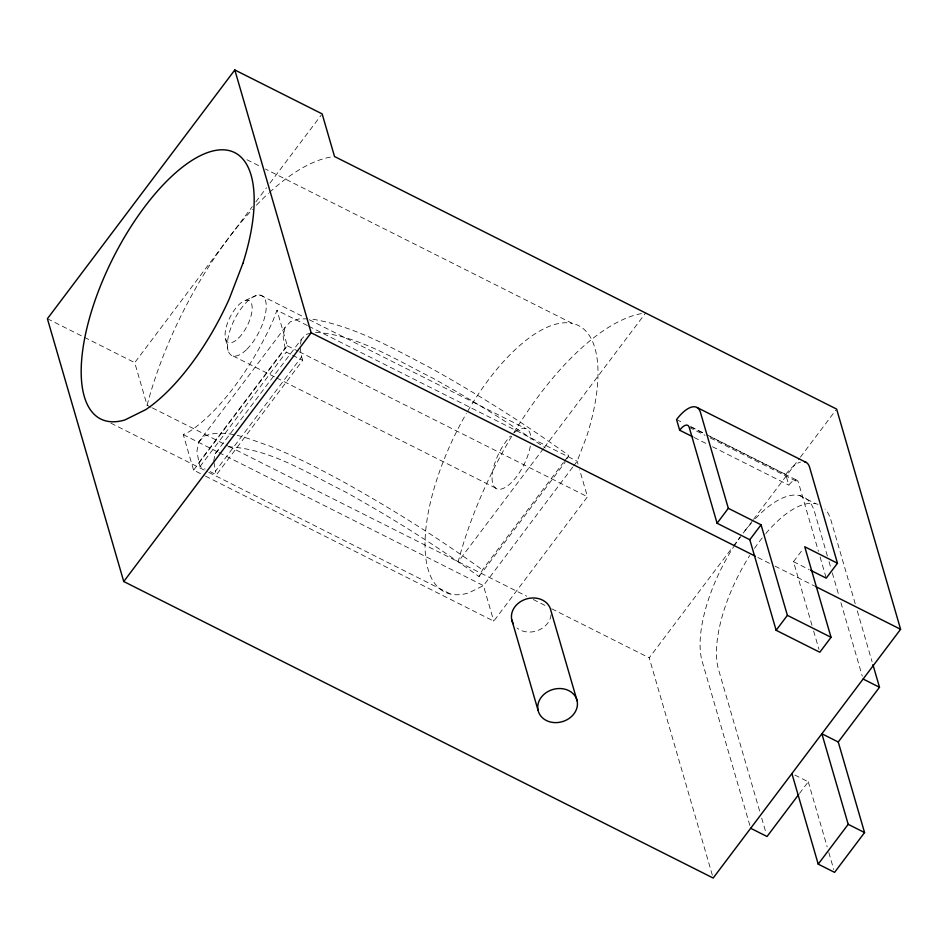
<?xml version="1.0" encoding="UTF-8"?>
<svg xmlns="http://www.w3.org/2000/svg" width="948" height="948" viewBox="0 0 948 948"><rect width="100%" height="100%" fill="white"/><g stroke="black" fill="none" stroke-linecap="round" stroke-linejoin="round"><path stroke-width="0.71" stroke-dasharray="4.74 3.56" d="M307.804 318.848L299.213 318.872L290.455 321.692L284.969 327.558L198.76 441.981L196.959 450.952L198.902 462.529L200.075 466.546L205.112 469.082M213.703 461.048L215.172 453.713L301.393 339.289L305.777 334.597L311.394 332.795M284.969 327.558L283.179 336.528L285.123 348.106L286.284 352.123L291.32 354.659M300.409 344.183L301.393 339.289M307.401 325.555L276.994 310.257L272.917 320.851A149.097 61.253 -63.3 0 1 189.517 431.541L183.284 434.634L193.593 470.149L204.176 475.469M227.935 446.757C270.654 448.748 308.301 473.633 345.676 492.083C391.643 517.715 436.353 545.692 479.013 576.538L482.461 569.878L563.337 462.529M566.951 458.785L568.67 455.455C524.374 423.424 477.958 394.368 430.226 367.753C392.152 347.88 353.628 325.756 310.66 318.848M151.064 407.249L147.106 405.258L134.723 362.646L252.298 206.593M255.842 201.888L266.447 187.811M269.979 183.118L321.254 115.064M198.902 462.529L285.123 348.106M193.593 470.149L287.303 345.771L276.994 310.257M200.075 466.546L286.284 352.123M301.63 356.804L302.661 360.359L216.452 474.782L215.421 471.227L301.63 356.804L300.161 348.082M543.465 448.57L458.192 561.749A214.71 88.2 -63.3 0 1 512.951 434.196M544.353 447.397L645.612 312.994M564.226 461.344L568.67 455.455M479.013 576.538L565.221 462.114M572.734 467.127L483.444 585.627L468.774 592.903A149.097 61.253 -63.3 0 1 466.321 413.529M573.623 465.942L577.154 461.249L586.717 436.364A149.097 61.253 -63.3 0 0 572.26 323.375L265.452 169.052M205.503 476.133L493.766 621.141L587.476 496.776L579.631 469.781M712.351 875.194L649.214 657.829L732.306 547.541M733.195 546.368L740.27 536.983M752.641 520.559L742.912 533.463A100.512 41.297 -63.3 0 1 751.337 523.083M753.53 519.386L799.496 458.37M800.385 457.197L835.745 410.259M811.986 625.36L793.488 561.678L803.003 549.058M799.496 793.44L808.265 781.792L793.156 774.196M198.76 441.981L204.247 436.116C226.015 427.856 249.087 439.185 269.706 446.046C295.255 456.415 319.843 468.952 344.006 482.176C391.749 508.792 438.166 537.848 482.461 569.878M215.172 453.713L219.557 449.02M245.331 300.457L256.422 295.456M315.483 332.333C357.68 335.023 394.901 359.304 431.897 377.659C470.777 399.286 508.661 422.725 545.29 447.989M246.942 159.738L260.167 166.386M676.564 419.549L683.141 422.855M691.033 426.825L705.502 434.101M706.805 434.765L785.714 474.45L788.807 485.103A13.402 5.51 -63.3 0 1 798.37 482.259L818.444 551.357M690.488 426.719L703.641 433.331M710.218 436.637L797.007 480.304M689.22 427.358L705.004 435.298M710.265 437.94L798.37 482.259M694.126 437.478L707.279 444.091M712.54 446.745L788.807 485.103M799.354 495.472L815.718 503.708M793.488 561.678L809.201 569.594M260.463 295.183L303.929 317.047M309.19 319.689L525.156 428.33M308.728 326.219L577.154 461.249L577.984 464.093M757.867 557.483L769.764 563.467M775.049 566.134L814.699 586.077M287.303 345.771L297.885 351.092M299.213 351.767L587.476 496.776M292.588 355.287L302.661 360.359M233.161 356.021L275.299 377.221M276.626 377.885L497.854 489.18M47.4 318.718L83.128 336.682M84.443 337.346L134.723 362.646M152.379 407.913L227.508 445.702M228.835 446.366L526.697 596.209M533.286 599.515L546.451 606.151M551.724 608.794L649.214 657.829M183.284 434.634L217.661 451.923M218.988 452.587L483.444 585.627L493.766 621.141M210.148 471.618L216.452 474.782M110.892 423.164L207.434 471.725M208.761 472.388L450.762 594.123M855.238 603.805L830.993 520.345A100.512 41.297 -63.3 0 0 825.068 509.1M857.3 610.879L872.089 661.811M827.355 555.966L814.616 512.11A100.512 41.297 -63.3 0 0 755.153 518.888M829.002 561.619L830.649 567.283M832.297 572.936L838.873 595.569M840.923 602.644L862.289 676.208M820.091 556.997L826.229 578.15M813.633 631.024L818.977 649.416M808.265 781.792L827.177 846.884M828.825 852.548L833.754 869.529M759.644 811.061L718.548 669.596A100.512 41.297 -63.3 0 1 749.75 555.481M761.694 818.124L766.221 833.695M749.844 825.447L702.172 661.36A100.512 41.297 -63.3 0 1 733.373 547.245M225.553 338.827L228.077 350.476M213.952 462.506L215.421 471.227M467.755 411.077A149.097 61.253 -63.3 0 1 572.26 323.375M514.42 432.406A33.5 13.77 -63.3 0 1 530.951 439.327M530.323 446.093A33.5 13.77 -63.3 0 1 508.543 485.139A33.5 13.77 -63.3 0 1 492.095 476.773A33.5 13.77 -63.3 0 1 510.534 436.021M551.084 614.683A20.098 16.768 -16.2 0 1 538.037 630.408A20.098 16.768 -16.2 0 1 517.051 628.05M734.155 546.048A100.512 41.297 -63.3 0 1 740.495 536.746M754.466 548.382A100.512 41.297 -63.3 0 1 764.87 534.648M765.818 533.523A100.512 41.297 -63.3 0 1 818.337 504.478M147.106 405.258A214.71 88.2 -63.3 0 1 252.488 209.366M256.398 205.218A214.71 88.2 -63.3 0 1 268.462 193.368M269.552 192.373A214.71 88.2 -63.3 0 1 333.151 156.681M513.686 432.963A214.71 88.2 -63.3 0 1 642.851 313.361M785.714 474.45A33.5 13.77 -63.3 0 1 800.479 462.067M238.718 337.938A23.368 9.598 -63.3 0 0 250.319 301.523A23.368 9.598 -63.3 0 0 226.845 324.998A23.368 9.598 -63.3 0 0 238.718 337.938M246.942 349.196A33.5 13.77 -63.3 0 0 263.58 296.985A33.5 13.77 -63.3 0 0 229.914 330.639A33.5 13.77 -63.3 0 0 246.942 349.196"/><path stroke-width="1.42" d="M234.82 69.962L47.4 318.718L123.75 581.527L713.18 878.038L900.6 629.282L836.622 409.086L334.526 156.515L322.142 113.89L234.82 69.962L311.169 332.784L755.224 556.156M123.75 581.527L311.169 332.784M810.516 570.246L826.229 578.15L837.475 563.231L804.734 546.759L831.04 637.317L819.795 652.248L776.139 630.29L749.821 539.72L717.079 523.249L728.325 508.318L700.465 412.427A33.5 13.77 -63.3 0 0 676.564 419.549L679.657 430.202L692.81 436.815M749.821 539.72L761.066 524.789L728.325 508.318M776.139 630.29L787.385 615.359L761.066 524.789M798.619 794.602L767.039 836.515L750.662 828.279M791.9 773.556L818.207 864.126L834.584 872.361L864.564 832.557L838.257 742L879.495 687.264L872.918 664.631M818.207 864.126L848.199 824.322L821.88 733.764L838.257 742M697.064 407.522L806.215 462.434M816.015 586.741L900.6 629.282M787.385 615.359L831.04 637.317M863.118 679.029L879.495 687.264M848.199 824.322L864.564 832.557M837.475 563.231L809.616 467.34A33.5 13.77 -63.3 0 0 804.532 461.795M717.079 523.249L689.22 427.358A13.402 5.51 -63.3 0 0 679.657 430.202M577.119 700.856A20.098 16.768 -16.2 0 0 544.685 693.758A20.098 16.768 -16.2 0 0 550.966 722.127A20.098 16.768 -16.2 0 0 577.119 700.856L550.812 610.287A20.098 16.768 -16.2 0 0 525.133 599.397A20.098 16.768 -16.2 0 0 513.354 623.82M511.754 619.743L538.061 710.313M242.889 263.402L229.262 298.881A149.097 61.253 -63.3 0 1 145.862 409.572L124.935 419.94A149.097 61.253 -63.3 0 1 92.466 308.195A149.097 61.253 -63.3 0 1 210.42 151.644A149.097 61.253 -63.3 0 1 242.889 263.402"/></g></svg>
